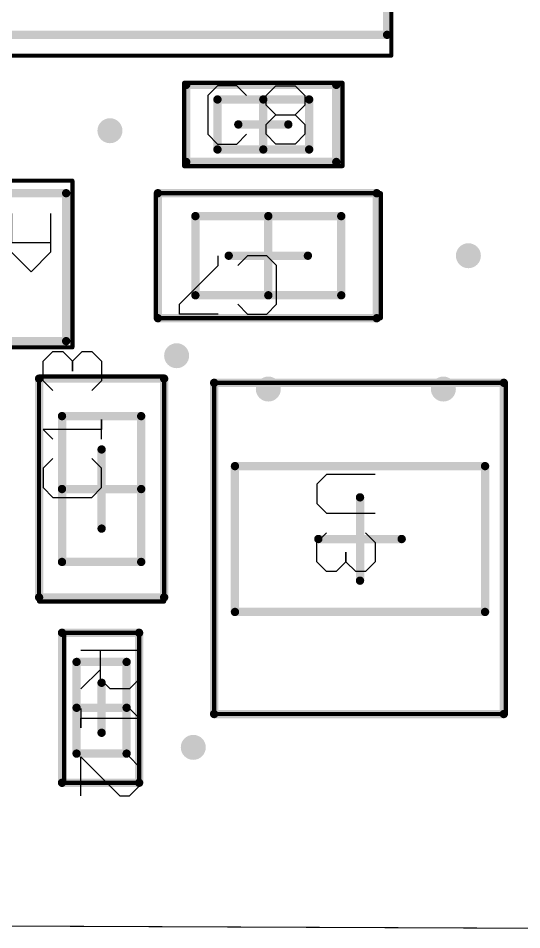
# Model space of a CAD drawing. Header units: millimetres. Extents: x 0 to 63.8, y 0 to 29.2.
# Drawn here: x 47.9 to 53.94, y 0.01 to 10.95 of the extents above; entities that cross this region are included whole.
import ezdxf

# ---------------------------------------------------------------- set-up
doc = ezdxf.new("R2010")
doc.units = ezdxf.units.MM
for name, color, linetype in [('Mechanical1', 6, 'Continuous'), ('Mechanical13', 56, 'Continuous'), ('Mechanical15', 56, 'Continuous'), ('Mechanical29', 56, 'Continuous'), ('ViaHoleLayer', 16, 'Continuous')]:
    doc.layers.add(name, color=color, linetype=linetype)

# ---------------------------------------------------------------- blocks, each defined once
blk = doc.blocks.new('SOT23_3_12')
at = {"layer": 'Mechanical13', "const_width": 0.1}
for points in [[(-0.875, 1.5), (0.875, 1.5)], [(-0.875, 1.5), (-0.875, -1.5)], [(0.875, 1.5), (0.875, -1.5)], [(-0.875, -1.5), (0.875, -1.5)]]:
    blk.add_lwpolyline(points, dxfattribs=at)
at = {"layer": 'Mechanical13', "const_width": 0.05}
for points in [[(-0.9, 1.5, 1), (-0.85, 1.5, 1)], [(-0.9, 1.5, 1), (-0.85, 1.5, 1)], [(0.85, 1.5, 1), (0.9, 1.5, 1)], [(0.85, 1.5, 1), (0.9, 1.5, 1)], [(-0.9, -1.5, 1), (-0.85, -1.5, 1)], [(-0.9, -1.5, 1), (-0.85, -1.5, 1)], [(0.85, -1.5, 1), (0.9, -1.5, 1)], [(0.85, -1.5, 1), (0.9, -1.5, 1)]]:
    blk.add_lwpolyline(points, format="xyb", close=True, dxfattribs=at)
at = {"layer": 'Mechanical15'}
for points, const_width in [([(-2.1, 1.75), (1.875, 1.75)], 0.05), ([(-2.1, 1.75), (-2.1, -1.75)], 0.05), ([(1.875, 1.75), (1.875, -1.75)], 0.05), ([(0, 0.5), (0, -0.5)], 0.1), ([(-0.5, 0), (0.5, 0)], 0.1), ([(-2.1, -1.75), (1.875, -1.75)], 0.05)]:
    blk.add_lwpolyline(points, dxfattribs=dict(at, const_width=const_width))
for points, const_width in [([(-2.113, 1.75, 1), (-2.088, 1.75, 1)], 0.025), ([(-2.113, 1.75, 1), (-2.088, 1.75, 1)], 0.025), ([(1.863, 1.75, 1), (1.887, 1.75, 1)], 0.025), ([(1.863, 1.75, 1), (1.887, 1.75, 1)], 0.025), ([(-0.025, 0.5, 1), (0.025, 0.5, 1)], 0.05), ([(-0.525, 0, 1), (-0.475, 0, 1)], 0.05), ([(0.475, 0, 1), (0.525, 0, 1)], 0.05), ([(-0.025, -0.5, 1), (0.025, -0.5, 1)], 0.05), ([(-2.113, -1.75, 1), (-2.088, -1.75, 1)], 0.025), ([(-2.113, -1.75, 1), (-2.088, -1.75, 1)], 0.025), ([(1.863, -1.75, 1), (1.887, -1.75, 1)], 0.025), ([(1.863, -1.75, 1), (1.887, -1.75, 1)], 0.025)]:
    blk.add_lwpolyline(points, format="xyb", close=True, dxfattribs=dict(at, const_width=const_width))
at = {"layer": 'Mechanical29'}
for p, q in [((-0.391, 0.402), (-0.274, 0.519)), ((-0.274, 0.519), (-0.041, 0.519)), ((-0.041, 0.519), (0.076, 0.402)), ((0.426, 0.519), (0.309, 0.402)), ((0.659, 0.519), (0.426, 0.519)), ((0.776, 0.402), (0.659, 0.519)), ((-0.391, 0.286), (-0.391, 0.402)), ((0.309, 0.402), (0.309, -0.181)), ((0.776, -0.181), (0.776, 0.402)), ((-0.274, 0.169), (-0.391, 0.286)), ((-0.391, 0.052), (-0.274, 0.169)), ((-0.274, 0.169), (-0.157, 0.169)), ((-0.157, 0.169), (-0.274, 0.169)), ((-0.391, -0.064), (-0.391, 0.052)), ((-0.274, -0.181), (-0.391, -0.064)), ((0.076, -0.064), (-0.041, -0.181)), ((-0.041, -0.181), (-0.274, -0.181))]:
    blk.add_line(p, q, dxfattribs=at)
at = {"layer": 'Mechanical29', "const_width": 0.1}
for points in [[(-2.1, 1.75), (-2.1, -1.725)], [(-2.1, 1.75), (1.875, 1.75)], [(1.875, 1.75), (1.875, -1.725)], [(-2.1, -1.725), (1.875, -1.725)]]:
    blk.add_lwpolyline(points, dxfattribs=at)
at = {"layer": 'Mechanical29', "const_width": 0.05}
for points in [[(-2.125, 1.75, 1), (-2.075, 1.75, 1)], [(-2.125, 1.75, 1), (-2.075, 1.75, 1)], [(1.85, 1.75, 1), (1.9, 1.75, 1)], [(1.85, 1.75, 1), (1.9, 1.75, 1)], [(-2.125, -1.725, 1), (-2.075, -1.725, 1)], [(-2.125, -1.725, 1), (-2.075, -1.725, 1)], [(1.85, -1.725, 1), (1.9, -1.725, 1)], [(1.85, -1.725, 1), (1.9, -1.725, 1)]]:
    blk.add_lwpolyline(points, format="xyb", close=True, dxfattribs=at)
blk = doc.blocks.new('TSQFP50P900X900X160_48N_15')
at = {"layer": 'Mechanical13', "const_width": 0.1}
for points in [[(-3.5, 3.5), (3.5, 3.5)], [(-3.5, -3.5), (-3.5, 3.5)], [(3.5, -3.5), (3.5, 3.5)], [(-3.5, -3.5), (3.5, -3.5)]]:
    blk.add_lwpolyline(points, dxfattribs=at)
at = {"layer": 'Mechanical13'}
for points, const_width in [([(-3.525, 3.5, 1), (-3.475, 3.5, 1)], 0.05), ([(-3.525, 3.5, 1), (-3.475, 3.5, 1)], 0.05), ([(3.475, 3.5, 1), (3.525, 3.5, 1)], 0.05), ([(3.475, 3.5, 1), (3.525, 3.5, 1)], 0.05), ([(-2.1, 2.6, 1), (-3.1, 2.6, 1)], 0.1), ([(-3.125, 2.6, 1), (-3.075, 2.6, 1)], 0.05), ([(-2.125, 2.6, 1), (-2.075, 2.6, 1)], 0.05), ([(-3.525, -3.5, 1), (-3.475, -3.5, 1)], 0.05), ([(-3.525, -3.5, 1), (-3.475, -3.5, 1)], 0.05), ([(3.475, -3.5, 1), (3.525, -3.5, 1)], 0.05), ([(3.475, -3.5, 1), (3.525, -3.5, 1)], 0.05)]:
    blk.add_lwpolyline(points, format="xyb", close=True, dxfattribs=dict(at, const_width=const_width))
at = {"layer": 'Mechanical15'}
for points, const_width in [([(-5.2, 5.2), (5.2, 5.2)], 0.05), ([(-5.2, -5.2), (-5.2, 5.2)], 0.05), ([(5.2, -5.2), (5.2, 5.2)], 0.05), ([(0, -0.5), (0, 0.5)], 0.1), ([(-0.5, 0), (0.5, 0)], 0.1), ([(-5.2, -5.2), (5.2, -5.2)], 0.05)]:
    blk.add_lwpolyline(points, dxfattribs=dict(at, const_width=const_width))
for points, const_width in [([(-5.212, 5.2, 1), (-5.188, 5.2, 1)], 0.025), ([(-5.212, 5.2, 1), (-5.188, 5.2, 1)], 0.025), ([(5.188, 5.2, 1), (5.212, 5.2, 1)], 0.025), ([(5.188, 5.2, 1), (5.212, 5.2, 1)], 0.025), ([(-0.025, 0.5, 1), (0.025, 0.5, 1)], 0.05), ([(-0.525, 0, 1), (-0.475, 0, 1)], 0.05), ([(0.475, 0, 1), (0.525, 0, 1)], 0.05), ([(-0.025, -0.5, 1), (0.025, -0.5, 1)], 0.05), ([(-5.212, -5.2, 1), (-5.188, -5.2, 1)], 0.025), ([(-5.212, -5.2, 1), (-5.188, -5.2, 1)], 0.025), ([(5.188, -5.2, 1), (5.212, -5.2, 1)], 0.025), ([(5.188, -5.2, 1), (5.212, -5.2, 1)], 0.025)]:
    blk.add_lwpolyline(points, format="xyb", close=True, dxfattribs=dict(at, const_width=const_width))
at = {"layer": 'Mechanical29'}
for p, q in [((0.2, 1.163), (-0.033, 1.163)), ((-0.033, 1.163), (0.084, 1.163)), ((0.084, 1.163), (0.084, 0.463)), ((0.55, 1.163), (0.433, 1.046)), ((0.783, 1.163), (0.55, 1.163)), ((0.9, 1.046), (0.783, 1.163)), ((0.433, 1.046), (0.433, 0.463)), ((0.9, 0.463), (0.9, 1.046)), ((0.084, 0.463), (0.2, 0.58))]:
    blk.add_line(p, q, dxfattribs=at)
at = {"layer": 'Mechanical29', "const_width": 0.1}
for points in [[(-4.9, -4.95), (-4.9, 5.025)], [(-4.9, 5.025), (5.15, 5.025)], [(5.15, -4.95), (5.15, 5.025)], [(-4.9, -4.95), (5.15, -4.95)]]:
    blk.add_lwpolyline(points, dxfattribs=at)
at = {"layer": 'Mechanical29'}
for points, const_width in [([(-4.925, 5.025, 1), (-4.875, 5.025, 1)], 0.05), ([(-4.925, 5.025, 1), (-4.875, 5.025, 1)], 0.05), ([(5.125, 5.025, 1), (5.175, 5.025, 1)], 0.05), ([(5.125, 5.025, 1), (5.175, 5.025, 1)], 0.05), ([(-4.15, 2.775, 1), (-4.4, 2.775, 1)], 0.25), ([(-4.463, 2.775, 1), (-4.338, 2.775, 1)], 0.125), ([(-4.212, 2.775, 1), (-4.088, 2.775, 1)], 0.125), ([(-4.925, -4.95, 1), (-4.875, -4.95, 1)], 0.05), ([(-4.925, -4.95, 1), (-4.875, -4.95, 1)], 0.05), ([(5.125, -4.95, 1), (5.175, -4.95, 1)], 0.05), ([(5.125, -4.95, 1), (5.175, -4.95, 1)], 0.05)]:
    blk.add_lwpolyline(points, format="xyb", close=True, dxfattribs=dict(at, const_width=const_width))
blk = doc.blocks.new('RES0402_23')
at = {"layer": 'Mechanical13', "const_width": 0.1}
for points in [[(-0.55, 0.3), (-0.55, -0.3)], [(-0.55, 0.3), (0.55, 0.3)], [(0.55, 0.3), (0.55, -0.3)], [(-0.55, -0.3), (0.55, -0.3)]]:
    blk.add_lwpolyline(points, dxfattribs=at)
at = {"layer": 'Mechanical13', "const_width": 0.05}
for points in [[(-0.575, 0.3, 1), (-0.525, 0.3, 1)], [(-0.575, 0.3, 1), (-0.525, 0.3, 1)], [(0.525, 0.3, 1), (0.575, 0.3, 1)], [(0.525, 0.3, 1), (0.575, 0.3, 1)], [(-0.575, -0.3, 1), (-0.525, -0.3, 1)], [(-0.575, -0.3, 1), (-0.525, -0.3, 1)], [(0.525, -0.3, 1), (0.575, -0.3, 1)], [(0.525, -0.3, 1), (0.575, -0.3, 1)]]:
    blk.add_lwpolyline(points, format="xyb", close=True, dxfattribs=at)
at = {"layer": 'Mechanical15'}
for points, const_width in [([(-0.9, 0.45), (-0.9, -0.45)], 0.05), ([(-0.9, 0.45), (0.9, 0.45)], 0.05), ([(0.9, 0.45), (0.9, -0.45)], 0.05), ([(0, 0.3), (0, -0.3)], 0.1), ([(-0.3, 0), (0.3, 0)], 0.1), ([(-0.9, -0.45), (0.9, -0.45)], 0.05)]:
    blk.add_lwpolyline(points, dxfattribs=dict(at, const_width=const_width))
for points, const_width in [([(-0.913, 0.45, 1), (-0.888, 0.45, 1)], 0.025), ([(-0.913, 0.45, 1), (-0.888, 0.45, 1)], 0.025), ([(0.888, 0.45, 1), (0.913, 0.45, 1)], 0.025), ([(0.888, 0.45, 1), (0.913, 0.45, 1)], 0.025), ([(-0.025, 0.3, 1), (0.025, 0.3, 1)], 0.05), ([(-0.325, 0, 1), (-0.275, 0, 1)], 0.05), ([(0.275, 0, 1), (0.325, 0, 1)], 0.05), ([(-0.025, -0.3, 1), (0.025, -0.3, 1)], 0.05), ([(-0.913, -0.45, 1), (-0.888, -0.45, 1)], 0.025), ([(-0.913, -0.45, 1), (-0.888, -0.45, 1)], 0.025), ([(0.888, -0.45, 1), (0.913, -0.45, 1)], 0.025), ([(0.888, -0.45, 1), (0.913, -0.45, 1)], 0.025)]:
    blk.add_lwpolyline(points, format="xyb", close=True, dxfattribs=dict(at, const_width=const_width))
at = {"layer": 'Mechanical29'}
for p, q in [((-1.057, 0.248), (-0.59, 0.248)), ((-0.59, 0.248), (-1.057, -0.218)), ((-0.007, 0.248), (-0.241, 0.248)), ((-0.241, 0.248), (-0.124, 0.248)), ((-0.124, 0.248), (-0.124, -0.451)), ((0.459, 0.015), (0.226, 0.248)), ((0.692, 0.248), (0.692, -0.451)), ((0.226, -0.102), (0.343, 0.015)), ((0.343, 0.015), (0.692, 0.015)), ((0.226, -0.335), (0.226, -0.102)), ((-1.057, -0.218), (-1.057, -0.335)), ((-1.057, -0.335), (-0.94, -0.451)), ((-0.707, -0.451), (-0.59, -0.335)), ((-0.124, -0.451), (-0.007, -0.335)), ((0.343, -0.451), (0.226, -0.335)), ((-0.94, -0.451), (-0.707, -0.451)), ((0.692, -0.451), (0.343, -0.451))]:
    blk.add_line(p, q, dxfattribs=at)
at = {"layer": 'Mechanical29', "const_width": 0.1}
for points in [[(-0.9, 0.475), (-0.9, -0.45)], [(-0.9, 0.475), (0.9, 0.475)], [(0.9, 0.475), (0.9, -0.45)], [(-0.9, -0.45), (0.9, -0.45)]]:
    blk.add_lwpolyline(points, dxfattribs=at)
at = {"layer": 'Mechanical29', "const_width": 0.05}
for points in [[(-0.925, 0.475, 1), (-0.875, 0.475, 1)], [(-0.925, 0.475, 1), (-0.875, 0.475, 1)], [(0.875, 0.475, 1), (0.925, 0.475, 1)], [(0.875, 0.475, 1), (0.925, 0.475, 1)], [(-0.925, -0.45, 1), (-0.875, -0.45, 1)], [(-0.925, -0.45, 1), (-0.875, -0.45, 1)], [(0.875, -0.45, 1), (0.925, -0.45, 1)], [(0.875, -0.45, 1), (0.925, -0.45, 1)]]:
    blk.add_lwpolyline(points, format="xyb", close=True, dxfattribs=at)
blk = doc.blocks.new('SOD123_SODFL360X130_2N_58')
at = {"layer": 'Mechanical13', "const_width": 0.1}
for points in [[(-1.4, 0.85), (-1.4, -0.85)], [(1.4, 0.85), (-1.4, 0.85)], [(1.4, 0.85), (1.4, -0.85)], [(1.4, -0.85), (-1.4, -0.85)]]:
    blk.add_lwpolyline(points, dxfattribs=at)
at = {"layer": 'Mechanical13', "const_width": 0.05}
for points in [[(-1.425, 0.85, 1), (-1.375, 0.85, 1)], [(-1.425, 0.85, 1), (-1.375, 0.85, 1)], [(1.375, 0.85, 1), (1.425, 0.85, 1)], [(1.375, 0.85, 1), (1.425, 0.85, 1)], [(-1.425, -0.85, 1), (-1.375, -0.85, 1)], [(-1.425, -0.85, 1), (-1.375, -0.85, 1)], [(1.375, -0.85, 1), (1.425, -0.85, 1)], [(1.375, -0.85, 1), (1.425, -0.85, 1)]]:
    blk.add_lwpolyline(points, format="xyb", close=True, dxfattribs=at)
at = {"layer": 'Mechanical15'}
for points, const_width in [([(-2.25, 1), (-2.25, -1)], 0.05), ([(2.25, 1), (-2.25, 1)], 0.05), ([(2.25, 1), (2.25, -1)], 0.05), ([(0, 0.5), (0, -0.5)], 0.1), ([(0.5, 0), (-0.5, 0)], 0.1), ([(2.25, -1), (-2.25, -1)], 0.05)]:
    blk.add_lwpolyline(points, dxfattribs=dict(at, const_width=const_width))
for points, const_width in [([(-2.262, 1, 1), (-2.238, 1, 1)], 0.025), ([(-2.262, 1, 1), (-2.238, 1, 1)], 0.025), ([(2.238, 1, 1), (2.262, 1, 1)], 0.025), ([(2.238, 1, 1), (2.262, 1, 1)], 0.025), ([(-0.025, 0.5, 1), (0.025, 0.5, 1)], 0.05), ([(-0.525, 0, 1), (-0.475, 0, 1)], 0.05), ([(0.475, 0, 1), (0.525, 0, 1)], 0.05), ([(-0.025, -0.5, 1), (0.025, -0.5, 1)], 0.05), ([(-2.262, -1, 1), (-2.238, -1, 1)], 0.025), ([(-2.262, -1, 1), (-2.238, -1, 1)], 0.025), ([(2.238, -1, 1), (2.262, -1, 1)], 0.025), ([(2.238, -1, 1), (2.262, -1, 1)], 0.025)]:
    blk.add_lwpolyline(points, format="xyb", close=True, dxfattribs=dict(at, const_width=const_width))
at = {"layer": 'Mechanical29'}
for p, q in [((-0.436, 0.37), (-0.436, -0.329)), ((-0.086, 0.37), (-0.436, 0.37)), ((0.031, 0.254), (-0.086, 0.37)), ((0.381, 0.37), (0.264, 0.254)), ((0.381, -0.329), (0.381, 0.37)), ((0.031, -0.213), (0.031, 0.254)), ((-1.988, -0.141), (-1.755, 0.092)), ((-1.755, 0.092), (-1.521, -0.141)), ((-1.988, -0.607), (-1.988, -0.141)), ((-1.521, -0.141), (-1.521, -0.607)), ((-0.086, -0.329), (0.031, -0.213)), ((-1.521, -0.257), (-1.988, -0.257)), ((-1.521, -0.607), (-1.521, -0.257)), ((-0.436, -0.329), (-0.086, -0.329)), ((0.264, -0.329), (0.497, -0.329)), ((0.497, -0.329), (0.381, -0.329))]:
    blk.add_line(p, q, dxfattribs=at)
at = {"layer": 'Mechanical29', "const_width": 0.1}
for points in [[(2.3, 0.925), (-2.175, 0.925)], [(-2.175, 0.925), (-2.175, -0.85)], [(2.3, 0.925), (2.3, -0.85)], [(2.3, -0.85), (-2.175, -0.85)]]:
    blk.add_lwpolyline(points, dxfattribs=at)
at = {"layer": 'Mechanical29', "const_width": 0.05}
for points in [[(-2.2, 0.925, 1), (-2.15, 0.925, 1)], [(-2.2, 0.925, 1), (-2.15, 0.925, 1)], [(2.275, 0.925, 1), (2.325, 0.925, 1)], [(2.275, 0.925, 1), (2.325, 0.925, 1)], [(-2.2, -0.85, 1), (-2.15, -0.85, 1)], [(-2.2, -0.85, 1), (-2.15, -0.85, 1)], [(2.275, -0.85, 1), (2.325, -0.85, 1)], [(2.275, -0.85, 1), (2.325, -0.85, 1)]]:
    blk.add_lwpolyline(points, format="xyb", close=True, dxfattribs=at)
blk = doc.blocks.new('CAP0603_68')
at = {"layer": 'Mechanical13', "const_width": 0.1}
for points in [[(-0.875, -0.475), (-0.875, 0.475)], [(0.875, 0.475), (-0.875, 0.475)], [(0.875, -0.475), (0.875, 0.475)], [(0.875, -0.475), (-0.875, -0.475)]]:
    blk.add_lwpolyline(points, dxfattribs=at)
at = {"layer": 'Mechanical13', "const_width": 0.05}
for points in [[(-0.9, 0.475, 1), (-0.85, 0.475, 1)], [(-0.9, 0.475, 1), (-0.85, 0.475, 1)], [(0.85, 0.475, 1), (0.9, 0.475, 1)], [(0.85, 0.475, 1), (0.9, 0.475, 1)], [(-0.9, -0.475, 1), (-0.85, -0.475, 1)], [(-0.9, -0.475, 1), (-0.85, -0.475, 1)], [(0.85, -0.475, 1), (0.9, -0.475, 1)], [(0.85, -0.475, 1), (0.9, -0.475, 1)]]:
    blk.add_lwpolyline(points, format="xyb", close=True, dxfattribs=at)
at = {"layer": 'Mechanical15'}
for points, const_width in [([(-1.35, -0.75), (-1.35, 0.75)], 0.05), ([(1.35, 0.75), (-1.35, 0.75)], 0.05), ([(1.35, -0.75), (1.35, 0.75)], 0.05), ([(0, -0.475), (0, 0.475)], 0.1), ([(0.475, 0), (-0.475, 0)], 0.1), ([(1.35, -0.75), (-1.35, -0.75)], 0.05)]:
    blk.add_lwpolyline(points, dxfattribs=dict(at, const_width=const_width))
for points, const_width in [([(-1.362, 0.75, 1), (-1.338, 0.75, 1)], 0.025), ([(-1.362, 0.75, 1), (-1.338, 0.75, 1)], 0.025), ([(1.338, 0.75, 1), (1.362, 0.75, 1)], 0.025), ([(1.338, 0.75, 1), (1.362, 0.75, 1)], 0.025), ([(-0.025, 0.475, 1), (0.025, 0.475, 1)], 0.05), ([(-0.5, 0, 1), (-0.45, 0, 1)], 0.05), ([(0.45, 0, 1), (0.5, 0, 1)], 0.05), ([(-0.025, -0.475, 1), (0.025, -0.475, 1)], 0.05), ([(-1.362, -0.75, 1), (-1.338, -0.75, 1)], 0.025), ([(-1.362, -0.75, 1), (-1.338, -0.75, 1)], 0.025), ([(1.338, -0.75, 1), (1.362, -0.75, 1)], 0.025), ([(1.338, -0.75, 1), (1.362, -0.75, 1)], 0.025)]:
    blk.add_lwpolyline(points, format="xyb", close=True, dxfattribs=dict(at, const_width=const_width))
at = {"layer": 'Mechanical29'}
for p, q in [((-1.649, -0.117), (-1.533, 0)), ((-1.533, 0), (-1.3, 0)), ((-1.3, 0), (-1.183, -0.117)), ((-0.6, 0), (-0.833, 0)), ((-0.833, 0), (-0.716, 0)), ((-0.716, 0), (-0.716, -0.7)), ((-0.25, 0), (-0.367, -0.117)), ((-0.017, 0), (-0.25, 0)), ((0.1, -0.117), (-0.017, 0)), ((-1.649, -0.233), (-1.649, -0.117)), ((0.1, -0.583), (0.1, -0.117)), ((-1.533, -0.35), (-1.649, -0.233)), ((-1.649, -0.467), (-1.533, -0.35)), ((-1.533, -0.35), (-1.416, -0.35)), ((-1.416, -0.35), (-1.533, -0.35)), ((-1.649, -0.583), (-1.649, -0.467)), ((-1.533, -0.7), (-1.649, -0.583)), ((-1.183, -0.583), (-1.3, -0.7)), ((-0.716, -0.7), (-0.6, -0.583)), ((-0.367, -0.583), (-0.25, -0.7)), ((-0.017, -0.7), (0.1, -0.583)), ((-1.3, -0.7), (-1.533, -0.7)), ((-0.25, -0.7), (-0.017, -0.7))]:
    blk.add_line(p, q, dxfattribs=at)
at = {"layer": 'Mechanical29', "const_width": 0.1}
for points in [[(1.3, 0.75), (-1.325, 0.75)], [(-1.325, -0.75), (-1.325, 0.75)], [(1.3, -0.75), (1.3, 0.75)], [(1.3, -0.75), (-1.325, -0.75)]]:
    blk.add_lwpolyline(points, dxfattribs=at)
at = {"layer": 'Mechanical29', "const_width": 0.05}
for points in [[(-1.35, 0.75, 1), (-1.3, 0.75, 1)], [(-1.35, 0.75, 1), (-1.3, 0.75, 1)], [(1.275, 0.75, 1), (1.325, 0.75, 1)], [(1.275, 0.75, 1), (1.325, 0.75, 1)], [(-1.35, -0.75, 1), (-1.3, -0.75, 1)], [(-1.35, -0.75, 1), (-1.3, -0.75, 1)], [(1.275, -0.75, 1), (1.325, -0.75, 1)], [(1.275, -0.75, 1), (1.325, -0.75, 1)]]:
    blk.add_lwpolyline(points, format="xyb", close=True, dxfattribs=at)
blk = doc.blocks.new('CAP0402_74')
at = {"layer": 'Mechanical13', "const_width": 0.1}
for points in [[(-0.55, -0.3), (-0.55, 0.3)], [(-0.55, 0.3), (0.55, 0.3)], [(0.55, -0.3), (0.55, 0.3)], [(-0.55, -0.3), (0.55, -0.3)]]:
    blk.add_lwpolyline(points, dxfattribs=at)
at = {"layer": 'Mechanical13', "const_width": 0.05}
for points in [[(-0.575, 0.3, 1), (-0.525, 0.3, 1)], [(-0.575, 0.3, 1), (-0.525, 0.3, 1)], [(0.525, 0.3, 1), (0.575, 0.3, 1)], [(0.525, 0.3, 1), (0.575, 0.3, 1)], [(-0.575, -0.3, 1), (-0.525, -0.3, 1)], [(-0.575, -0.3, 1), (-0.525, -0.3, 1)], [(0.525, -0.3, 1), (0.575, -0.3, 1)], [(0.525, -0.3, 1), (0.575, -0.3, 1)]]:
    blk.add_lwpolyline(points, format="xyb", close=True, dxfattribs=at)
at = {"layer": 'Mechanical15'}
for points, const_width in [([(-0.95, -0.5), (-0.95, 0.5)], 0.05), ([(-0.95, 0.5), (0.95, 0.5)], 0.05), ([(0.95, -0.5), (0.95, 0.5)], 0.05), ([(0, -0.3), (0, 0.3)], 0.1), ([(-0.3, 0), (0.3, 0)], 0.1), ([(-0.95, -0.5), (0.95, -0.5)], 0.05)]:
    blk.add_lwpolyline(points, dxfattribs=dict(at, const_width=const_width))
for points, const_width in [([(-0.962, 0.5, 1), (-0.937, 0.5, 1)], 0.025), ([(-0.962, 0.5, 1), (-0.937, 0.5, 1)], 0.025), ([(0.938, 0.5, 1), (0.962, 0.5, 1)], 0.025), ([(0.938, 0.5, 1), (0.962, 0.5, 1)], 0.025), ([(-0.025, 0.3, 1), (0.025, 0.3, 1)], 0.05), ([(-0.325, 0, 1), (-0.275, 0, 1)], 0.05), ([(0.275, 0, 1), (0.325, 0, 1)], 0.05), ([(-0.025, -0.3, 1), (0.025, -0.3, 1)], 0.05), ([(-0.962, -0.5, 1), (-0.937, -0.5, 1)], 0.025), ([(-0.962, -0.5, 1), (-0.937, -0.5, 1)], 0.025), ([(0.938, -0.5, 1), (0.962, -0.5, 1)], 0.025), ([(0.938, -0.5, 1), (0.962, -0.5, 1)], 0.025)]:
    blk.add_lwpolyline(points, format="xyb", close=True, dxfattribs=dict(at, const_width=const_width))
at = {"layer": 'Mechanical29'}
for p, q in [((-0.551, 0.465), (-0.667, 0.348)), ((-0.317, 0.465), (-0.551, 0.465)), ((-0.201, 0.348), (-0.317, 0.465)), ((0.033, 0.348), (0.149, 0.465)), ((0.149, 0.465), (0.383, 0.465)), ((0.383, 0.465), (0.499, 0.348)), ((-0.667, 0.348), (-0.667, -0.118)), ((0.033, 0.232), (0.033, 0.348)), ((0.499, 0.348), (0.499, 0.232)), ((0.149, 0.115), (0.033, 0.232)), ((0.499, 0.232), (0.383, 0.115)), ((0.033, -0.002), (0.149, 0.115)), ((0.149, 0.115), (0.383, 0.115)), ((0.383, 0.115), (0.499, -0.002)), ((0.033, -0.118), (0.033, -0.002)), ((0.499, -0.002), (0.499, -0.118)), ((-0.667, -0.118), (-0.551, -0.235)), ((-0.317, -0.235), (-0.201, -0.118)), ((0.149, -0.235), (0.033, -0.118)), ((0.499, -0.118), (0.383, -0.235)), ((-0.551, -0.235), (-0.317, -0.235)), ((0.383, -0.235), (0.149, -0.235))]:
    blk.add_line(p, q, dxfattribs=at)
at = {"layer": 'Mechanical29', "const_width": 0.1}
for points in [[(-0.925, -0.45), (-0.925, 0.475)], [(-0.925, 0.475), (0.875, 0.475)], [(0.875, -0.45), (0.875, 0.475)], [(-0.925, -0.45), (0.875, -0.45)]]:
    blk.add_lwpolyline(points, dxfattribs=at)
at = {"layer": 'Mechanical29', "const_width": 0.05}
for points in [[(-0.95, 0.475, 1), (-0.9, 0.475, 1)], [(-0.95, 0.475, 1), (-0.9, 0.475, 1)], [(0.85, 0.475, 1), (0.9, 0.475, 1)], [(0.85, 0.475, 1), (0.9, 0.475, 1)], [(-0.95, -0.45, 1), (-0.9, -0.45, 1)], [(-0.95, -0.45, 1), (-0.9, -0.45, 1)], [(0.85, -0.45, 1), (0.9, -0.45, 1)], [(0.85, -0.45, 1), (0.9, -0.45, 1)]]:
    blk.add_lwpolyline(points, format="xyb", close=True, dxfattribs=at)
blk = doc.blocks.new('CAP0603_76')
at = {"layer": 'Mechanical13', "const_width": 0.1}
for points in [[(-0.875, -0.475), (-0.875, 0.475)], [(-0.875, 0.475), (0.875, 0.475)], [(0.875, -0.475), (0.875, 0.475)], [(-0.875, -0.475), (0.875, -0.475)]]:
    blk.add_lwpolyline(points, dxfattribs=at)
at = {"layer": 'Mechanical13', "const_width": 0.05}
for points in [[(-0.9, 0.475, 1), (-0.85, 0.475, 1)], [(-0.9, 0.475, 1), (-0.85, 0.475, 1)], [(0.85, 0.475, 1), (0.9, 0.475, 1)], [(0.85, 0.475, 1), (0.9, 0.475, 1)], [(-0.9, -0.475, 1), (-0.85, -0.475, 1)], [(-0.9, -0.475, 1), (-0.85, -0.475, 1)], [(0.85, -0.475, 1), (0.9, -0.475, 1)], [(0.85, -0.475, 1), (0.9, -0.475, 1)]]:
    blk.add_lwpolyline(points, format="xyb", close=True, dxfattribs=at)
at = {"layer": 'Mechanical15'}
for points, const_width in [([(-1.35, -0.75), (-1.35, 0.75)], 0.05), ([(-1.35, 0.75), (1.35, 0.75)], 0.05), ([(1.35, -0.75), (1.35, 0.75)], 0.05), ([(0, -0.475), (0, 0.475)], 0.1), ([(-0.475, 0), (0.475, 0)], 0.1), ([(-1.35, -0.75), (1.35, -0.75)], 0.05)]:
    blk.add_lwpolyline(points, dxfattribs=dict(at, const_width=const_width))
for points, const_width in [([(-1.362, 0.75, 1), (-1.338, 0.75, 1)], 0.025), ([(-1.362, 0.75, 1), (-1.338, 0.75, 1)], 0.025), ([(1.338, 0.75, 1), (1.362, 0.75, 1)], 0.025), ([(1.338, 0.75, 1), (1.362, 0.75, 1)], 0.025), ([(-0.025, 0.475, 1), (0.025, 0.475, 1)], 0.05), ([(-0.5, 0, 1), (-0.45, 0, 1)], 0.05), ([(0.45, 0, 1), (0.5, 0, 1)], 0.05), ([(-0.025, -0.475, 1), (0.025, -0.475, 1)], 0.05), ([(-1.362, -0.75, 1), (-1.338, -0.75, 1)], 0.025), ([(-1.362, -0.75, 1), (-1.338, -0.75, 1)], 0.025), ([(1.338, -0.75, 1), (1.362, -0.75, 1)], 0.025), ([(1.338, -0.75, 1), (1.362, -0.75, 1)], 0.025)]:
    blk.add_lwpolyline(points, format="xyb", close=True, dxfattribs=dict(at, const_width=const_width))
at = {"layer": 'Mechanical29'}
for p, q in [((-0.6, -0.117), (-0.6, 0)), ((-0.25, 0), (-0.367, -0.117)), ((-0.017, 0), (-0.25, 0)), ((0.1, -0.117), (-0.017, 0)), ((-1.066, -0.583), (-0.6, -0.117)), ((0.1, -0.583), (0.1, -0.117)), ((-1.066, -0.7), (-1.066, -0.583)), ((-0.367, -0.583), (-0.25, -0.7)), ((-0.017, -0.7), (0.1, -0.583)), ((-0.6, -0.7), (-1.066, -0.7)), ((-0.25, -0.7), (-0.017, -0.7))]:
    blk.add_line(p, q, dxfattribs=at)
at = {"layer": 'Mechanical29', "const_width": 0.1}
for points in [[(-1.325, 0.75), (1.3, 0.75)], [(-1.325, -0.75), (-1.325, 0.75)], [(1.3, -0.75), (1.3, 0.75)], [(-1.325, -0.75), (1.3, -0.75)]]:
    blk.add_lwpolyline(points, dxfattribs=at)
at = {"layer": 'Mechanical29', "const_width": 0.05}
for points in [[(-1.35, 0.75, 1), (-1.3, 0.75, 1)], [(-1.35, 0.75, 1), (-1.3, 0.75, 1)], [(1.275, 0.75, 1), (1.325, 0.75, 1)], [(1.275, 0.75, 1), (1.325, 0.75, 1)], [(-1.35, -0.75, 1), (-1.3, -0.75, 1)], [(-1.35, -0.75, 1), (-1.3, -0.75, 1)], [(1.275, -0.75, 1), (1.325, -0.75, 1)], [(1.275, -0.75, 1), (1.325, -0.75, 1)]]:
    blk.add_lwpolyline(points, format="xyb", close=True, dxfattribs=at)

msp = doc.modelspace()

# ---------------------------------------------------------------- hatches: boundary and pattern name
at = {"layer": 'ViaHoleLayer'}
h = msp.add_hatch(color=16, dxfattribs=at)
edge = h.paths.add_edge_path()
edge.add_arc((49, 9.6), 0.15, 0, 360)
h = msp.add_hatch(color=16, dxfattribs=at)
edge = h.paths.add_edge_path()
edge.add_arc((53.3, 8.1), 0.15, 0, 360)
h = msp.add_hatch(color=16, dxfattribs=at)
edge = h.paths.add_edge_path()
edge.add_arc((49.8, 6.9), 0.15, 0, 360)
h = msp.add_hatch(color=16, dxfattribs=at)
edge = h.paths.add_edge_path()
edge.add_arc((50.9, 6.5), 0.15, 0, 360)
h = msp.add_hatch(color=16, dxfattribs=at)
edge = h.paths.add_edge_path()
edge.add_arc((53, 6.5), 0.15, 0, 360)
h = msp.add_hatch(color=16, dxfattribs=at)
edge = h.paths.add_edge_path()
edge.add_arc((50, 2.2), 0.15, 0, 360)

# ---------------------------------------------------------------- linework, layer by layer
at = {"layer": 'Mechanical1', "const_width": 0.0127}
msp.add_lwpolyline([(6.881, 0.229), (56.881, 0.017)], dxfattribs=at)

# ---------------------------------------------------------------- block references
for name, p, rotation in [('TSQFP50P900X900X160_48N_15', (47.175, 15.701), 360), ('CAP0402_74', (50.84, 9.675), 360), ('SOD123_SODFL360X130_2N_58', (46.3, 8), 180), ('CAP0603_76', (50.9, 8.1), 360), ('CAP0603_68', (48.9, 5.3), 270), ('SOT23_3_12', (52, 4.7), 90), ('RES0402_23', (48.9, 2.675), 90)]:
    msp.add_blockref(name, p, dxfattribs=dict(rotation=rotation))

doc.saveas('drawing.dxf')
